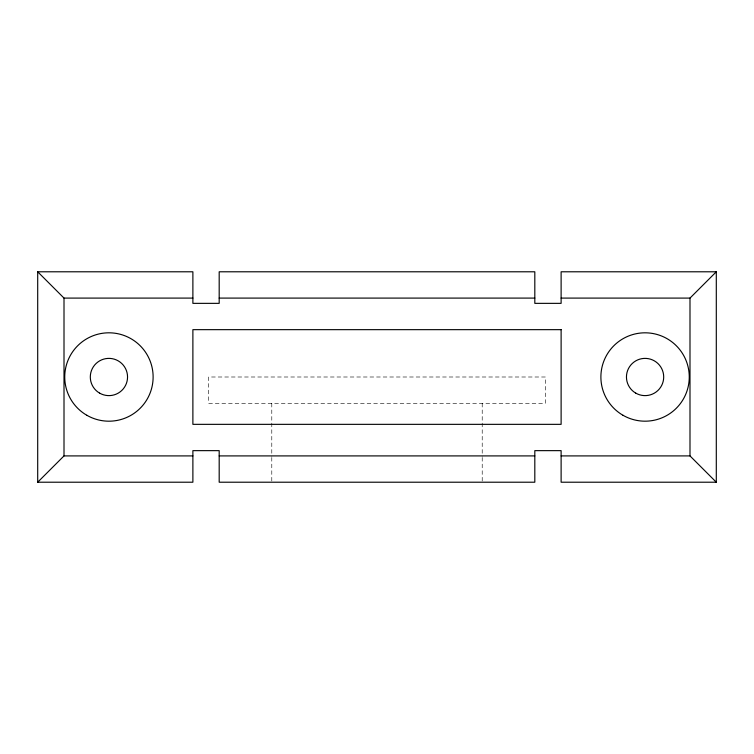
<?xml version="1.0" encoding="UTF-8"?>
<svg xmlns="http://www.w3.org/2000/svg" width="754" height="754" viewBox="0 0 754 754"><rect width="100%" height="100%" fill="white"/><g stroke="black" fill="none" stroke-linecap="round" stroke-linejoin="round"><path stroke-width="0.57" stroke-dasharray="3.77 2.83" d="M482.211 403.305L482.211 456.302M482.211 457.48L482.211 481.033M271.789 403.305L271.789 456.302M271.789 457.48L271.789 482.211M545.331 377L208.669 377L208.669 403.305L545.331 403.305L545.331 377"/><path stroke-width="1.13" d="M37.7 482.211L64.005 455.906L64.005 298.094L37.7 271.789L192.883 271.789L192.883 303.353L219.188 303.353L219.188 271.789L534.812 271.789L534.812 303.353L561.117 303.353L561.117 271.789L716.3 271.789L716.3 482.211L561.117 482.211L561.117 450.647L534.812 450.647L534.812 482.211L219.188 482.211L219.188 450.647L192.883 450.647L192.883 482.211L37.7 482.211L37.7 271.789M716.3 482.211L689.995 455.906L689.995 298.094L716.3 271.789M64.005 298.094L192.883 298.094M219.188 298.094L534.812 298.094M561.117 298.094L689.995 298.094M64.005 455.906L192.883 455.906M219.188 455.906L534.812 455.906M561.117 455.906L689.995 455.906M561.117 329.658L192.883 329.658L192.883 424.342L561.117 424.342L561.117 329.658M635.763 393.126A18.624 18.624 0 0 0 663.699 377A18.624 18.624 0 0 0 635.763 360.874A18.624 18.624 0 0 0 635.763 393.126M99.613 393.126A18.624 18.624 0 0 0 127.549 377A18.624 18.624 0 0 0 99.613 360.874A18.624 18.624 0 0 0 99.613 393.126M86.833 415.266A44.184 44.184 0 0 0 153.119 377A44.184 44.184 0 0 0 86.833 338.734A44.184 44.184 0 0 0 86.833 415.266M622.983 415.266A44.184 44.184 0 0 0 689.26 377A44.184 44.184 0 0 0 622.983 338.734A44.184 44.184 0 0 0 622.983 415.266"/></g></svg>
